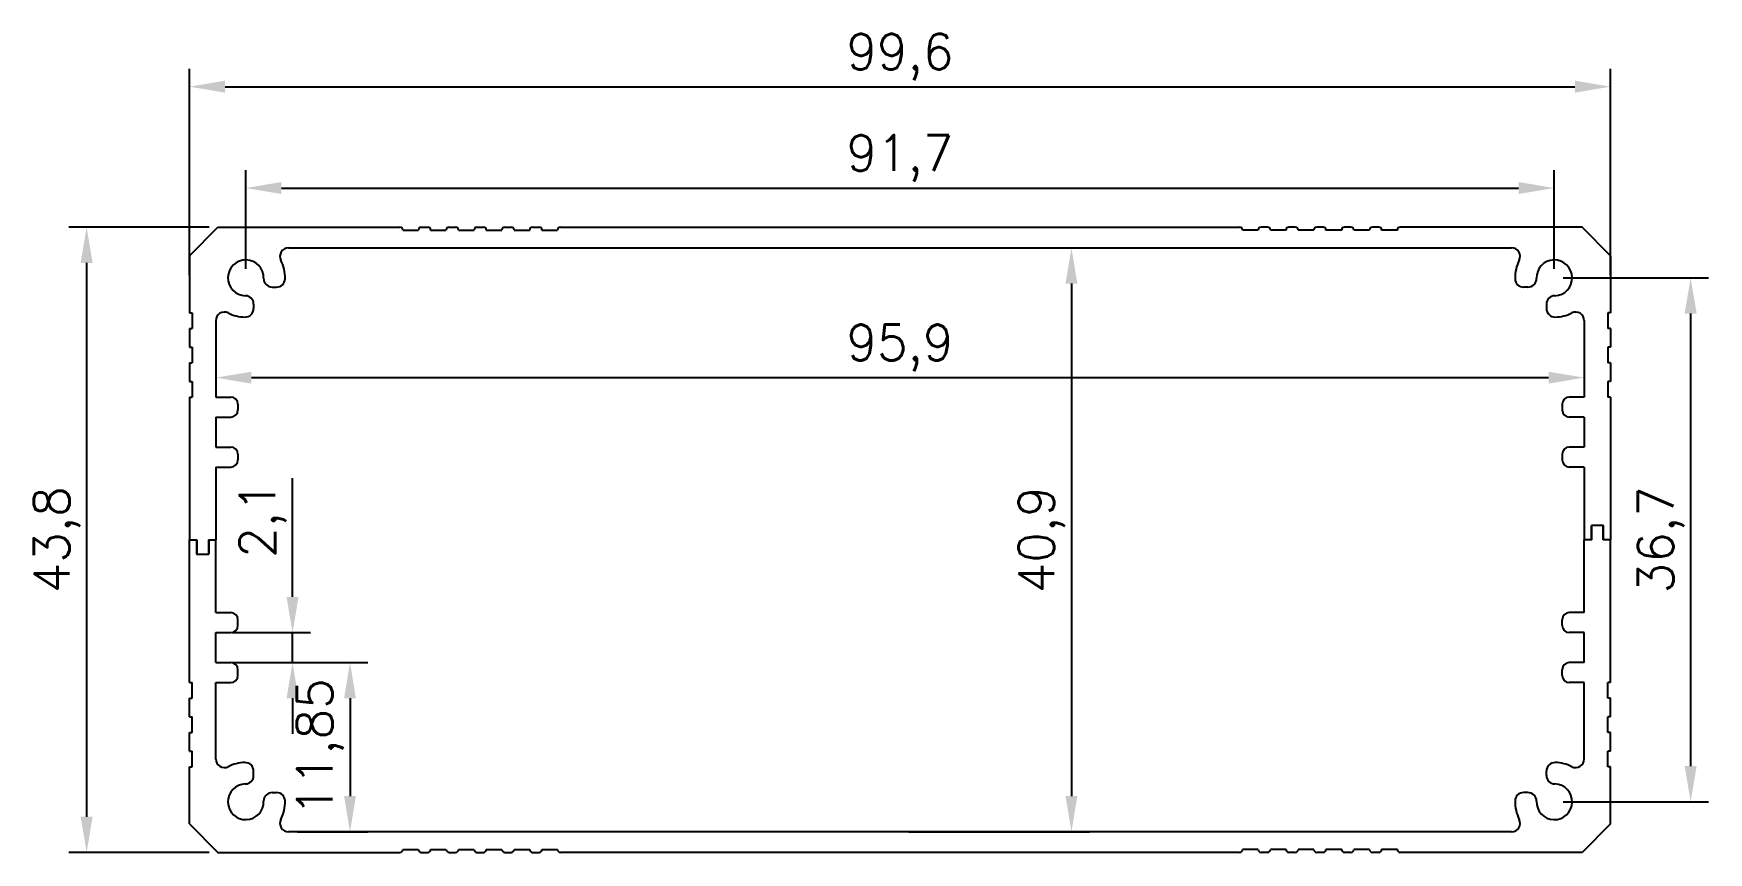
# Model space of a CAD drawing. Header units: millimetres. Extents: x 811 to 928, y 410 to 468.
import ezdxf

# ---------------------------------------------------------------- set-up
doc = ezdxf.new("R2010")
doc.units = ezdxf.units.MM
doc.styles.get("Standard").update_dxf_attribs({"font": 'txt', "bigfont": 'gbcbig.shx'})
doc.dimstyles.new('ISO-25', dxfattribs={"dimtxt": 2.5, "dimasz": 2.5, "dimexe": 1.25, "dimexo": 0.625, "dimtad": 1, "dimtxsty": 'Standard', "dimcen": 2.5, "dimadec": 0, "dimazin": 0, "dimtfac": 1, "dimtmove": 0, "dimatfit": 3, "dimfxl": 1, "dimarcsym": 0})

# ---------------------------------------------------------------- blocks, each defined once
blk = doc.blocks.new('*D10')
at = {"color": 0, "lineweight": -2}
for p, q in [((821.53, 450.81), (821.53, 465.27)), ((921.13, 450.81), (921.13, 465.27)), ((824.03, 464.02), (918.63, 464.02))]:
    blk.add_line(p, q, dxfattribs=at)
at = {"color": 0}
for points in [[(824.03, 464.44), (824.03, 463.6), (821.53, 464.02)], [(918.63, 464.44), (918.63, 463.6), (921.13, 464.02)]]:
    blk.add_solid(points, dxfattribs=at)
at = {"layer": 'Defpoints', "color": 0}
for p in [(921.13, 464.02), (821.53, 450.18), (921.13, 450.18)]:
    blk.add_point(p, dxfattribs=at)
at = {"color": 0, "insert": (871.33, 466.1), "char_height": 2.5, "attachment_point": 5}
blk.add_mtext('99,6', dxfattribs=at)
blk = doc.blocks.new('*D11')
at = {"color": 0, "lineweight": -2}
for p, q in [((825.48, 451.26), (825.48, 458.17)), ((917.18, 451.26), (917.18, 458.17)), ((827.98, 456.92), (914.68, 456.92))]:
    blk.add_line(p, q, dxfattribs=at)
at = {"color": 0}
for points in [[(827.98, 457.34), (827.98, 456.5), (825.48, 456.92)], [(914.68, 457.34), (914.68, 456.5), (917.18, 456.92)]]:
    blk.add_solid(points, dxfattribs=at)
at = {"layer": 'Defpoints', "color": 0}
for p in [(917.18, 456.92), (825.48, 450.63), (917.18, 450.63)]:
    blk.add_point(p, dxfattribs=at)
at = {"color": 0, "insert": (871.33, 459), "char_height": 2.5, "attachment_point": 5}
blk.add_mtext('91,7', dxfattribs=at)
blk = doc.blocks.new('*D12')
at = {"color": 0, "lineweight": -2}
for p, q in [((822.91, 454.18), (813.08, 454.18)), ((814.33, 451.68), (814.33, 412.88)), ((822.91, 410.38), (813.08, 410.38))]:
    blk.add_line(p, q, dxfattribs=at)
at = {"color": 0}
for points in [[(813.91, 451.68), (814.75, 451.68), (814.33, 454.18)], [(813.91, 412.88), (814.75, 412.88), (814.33, 410.38)]]:
    blk.add_solid(points, dxfattribs=at)
at = {"layer": 'Defpoints', "color": 0}
for p in [(823.53, 454.18), (814.33, 410.38), (823.53, 410.38)]:
    blk.add_point(p, dxfattribs=at)
at = {"color": 0, "insert": (812.25, 432.28), "char_height": 2.5, "attachment_point": 5, "rotation": 90}
blk.add_mtext('43,8', dxfattribs=at)
blk = doc.blocks.new('*D13')
at = {"color": 0, "lineweight": -2}
for p, q in [((917.81, 450.63), (927.99, 450.63)), ((926.74, 448.13), (926.74, 416.43)), ((917.81, 413.93), (927.99, 413.93))]:
    blk.add_line(p, q, dxfattribs=at)
at = {"color": 0}
for points in [[(926.32, 448.13), (927.16, 448.13), (926.74, 450.63)], [(926.32, 416.43), (927.16, 416.43), (926.74, 413.93)]]:
    blk.add_solid(points, dxfattribs=at)
at = {"layer": 'Defpoints', "color": 0}
for p in [(917.18, 450.63), (917.18, 413.93), (926.74, 413.93)]:
    blk.add_point(p, dxfattribs=at)
at = {"color": 0, "insert": (924.66, 432.28), "char_height": 2.5, "attachment_point": 5, "rotation": 90}
blk.add_mtext('36,7', dxfattribs=at)
blk = doc.blocks.new('*D14')
at = {"color": 0, "lineweight": -2}
for p, q in [((823.38, 444.33), (823.38, 442.39)), ((919.28, 444.33), (919.28, 442.39)), ((825.88, 443.64), (916.78, 443.64))]:
    blk.add_line(p, q, dxfattribs=at)
at = {"color": 0}
for points in [[(825.88, 444.05), (825.88, 443.22), (823.38, 443.64)], [(916.78, 444.05), (916.78, 443.22), (919.28, 443.64)]]:
    blk.add_solid(points, dxfattribs=at)
at = {"layer": 'Defpoints', "color": 0}
for p in [(823.38, 444.96), (919.28, 444.96), (919.28, 443.64)]:
    blk.add_point(p, dxfattribs=at)
at = {"color": 0, "insert": (871.33, 445.72), "char_height": 2.5, "attachment_point": 5}
blk.add_mtext('95,9', dxfattribs=at)
blk = doc.blocks.new('*D15')
at = {"color": 0, "lineweight": -2}
for p, q in [((871.96, 452.73), (884.6, 452.73)), ((883.35, 450.23), (883.35, 414.33)), ((871.96, 411.83), (884.6, 411.83))]:
    blk.add_line(p, q, dxfattribs=at)
at = {"color": 0}
for points in [[(882.93, 450.23), (883.76, 450.23), (883.35, 452.73)], [(882.93, 414.33), (883.76, 414.33), (883.35, 411.83)]]:
    blk.add_solid(points, dxfattribs=at)
at = {"layer": 'Defpoints', "color": 0}
for p in [(871.33, 452.73), (871.33, 411.83), (883.35, 411.83)]:
    blk.add_point(p, dxfattribs=at)
at = {"color": 0, "insert": (881.26, 432.28), "char_height": 2.5, "attachment_point": 5, "rotation": 90}
blk.add_mtext('40,9', dxfattribs=at)
blk = doc.blocks.new('*D16')
at = {"color": 0, "lineweight": -2}
for p, q in [((828.76, 428.28), (828.76, 436.61)), ((824.53, 425.78), (830.01, 425.78)), ((828.76, 423.68), (828.76, 425.78)), ((824.53, 423.68), (830.01, 423.68)), ((828.76, 421.18), (828.76, 418.68))]:
    blk.add_line(p, q, dxfattribs=at)
at = {"color": 0}
for points in [[(828.34, 428.28), (829.18, 428.28), (828.76, 425.78)], [(828.34, 421.18), (829.18, 421.18), (828.76, 423.68)]]:
    blk.add_solid(points, dxfattribs=at)
at = {"layer": 'Defpoints', "color": 0}
for p in [(823.91, 425.78), (823.91, 423.68), (828.76, 423.68)]:
    blk.add_point(p, dxfattribs=at)
at = {"color": 0, "insert": (826.68, 433.7), "char_height": 2.5, "attachment_point": 5, "rotation": 90}
blk.add_mtext('2,1', dxfattribs=at)
blk = doc.blocks.new('*D17')
at = {"color": 0, "lineweight": -2}
for p, q in [((825.06, 423.68), (834.04, 423.68)), ((832.79, 421.18), (832.79, 414.33)), ((829.11, 411.83), (834.04, 411.83))]:
    blk.add_line(p, q, dxfattribs=at)
at = {"color": 0}
for points in [[(832.37, 421.18), (833.2, 421.18), (832.79, 423.68)], [(832.37, 414.33), (833.2, 414.33), (832.79, 411.83)]]:
    blk.add_solid(points, dxfattribs=at)
at = {"layer": 'Defpoints', "color": 0}
for p in [(824.43, 423.68), (828.48, 411.83), (832.79, 411.83)]:
    blk.add_point(p, dxfattribs=at)
at = {"color": 0, "insert": (830.7, 417.76), "char_height": 2.5, "attachment_point": 5, "rotation": 90}
blk.add_mtext('11,85', dxfattribs=at)

msp = doc.modelspace()

# ---------------------------------------------------------------- linework, layer by layer
for p, q in [((821.535, 452.18), (823.535, 454.18)), ((823.535, 454.18), (836.285, 454.18)), ((836.485, 453.98), (837.585, 453.98)), ((836.485, 453.98), (836.485, 453.98)), ((837.585, 453.98), (837.585, 453.98)), ((837.785, 454.18), (838.235, 454.18)), ((838.435, 453.98), (839.535, 453.98)), ((838.435, 453.98), (838.435, 453.98)), ((839.535, 453.98), (839.535, 453.98)), ((839.735, 454.18), (840.185, 454.18)), ((840.385, 453.98), (841.485, 453.98)), ((840.385, 453.98), (840.385, 453.98)), ((841.485, 453.98), (841.485, 453.98)), ((841.685, 454.18), (842.135, 454.18)), ((842.335, 453.98), (843.435, 453.98)), ((842.335, 453.98), (842.335, 453.98)), ((843.435, 453.98), (843.435, 453.98)), ((843.635, 454.18), (844.085, 454.18)), ((844.285, 453.98), (845.385, 453.98)), ((844.285, 453.98), (844.285, 453.98)), ((845.385, 453.98), (845.385, 453.98)), ((845.585, 454.18), (846.035, 454.18)), ((846.235, 453.98), (847.335, 453.98)), ((846.235, 453.98), (846.235, 453.98)), ((847.335, 453.98), (847.335, 453.98)), ((847.535, 454.18), (895.135, 454.18)), ((896.435, 453.98), (895.335, 453.98)), ((895.335, 453.98), (895.335, 453.98)), ((896.435, 453.98), (896.435, 453.98)), ((897.085, 454.18), (896.635, 454.18)), ((898.385, 453.98), (897.285, 453.98)), ((897.285, 453.98), (897.285, 453.98)), ((898.385, 453.98), (898.385, 453.98)), ((899.035, 454.18), (898.585, 454.18)), ((900.335, 453.98), (899.235, 453.98)), ((899.235, 453.98), (899.235, 453.98)), ((900.335, 453.98), (900.335, 453.98)), ((900.985, 454.18), (900.535, 454.18)), ((902.285, 453.98), (901.185, 453.98)), ((901.185, 453.98), (901.185, 453.98)), ((902.285, 453.98), (902.285, 453.98)), ((902.935, 454.18), (902.485, 454.18)), ((904.235, 453.98), (903.135, 453.98)), ((903.135, 453.98), (903.135, 453.98)), ((904.235, 453.98), (904.235, 453.98)), ((904.885, 454.18), (904.435, 454.18)), ((906.185, 453.98), (905.085, 453.98)), ((905.085, 453.98), (905.085, 453.98)), ((906.185, 453.98), (906.185, 453.98)), ((919.135, 454.18), (906.385, 454.18)), ((921.135, 452.18), (919.135, 454.18)), ((821.535, 452.18), (821.535, 448.18)), ((828.48, 452.73), (914.189, 452.73)), ((921.135, 452.18), (921.135, 448.18)), ((827.334, 449.98), (827.634, 449.98)), ((915.335, 449.98), (915.035, 449.98)), ((826.035, 448.781), (826.035, 448.481)), ((916.635, 448.781), (916.635, 448.481)), ((821.535, 448.18), (821.735, 448.18)), ((821.735, 448.18), (821.735, 447.08)), ((823.385, 447.635), (823.385, 442.28)), ((919.285, 447.635), (919.285, 442.28)), ((921.135, 448.18), (920.935, 448.18)), ((920.935, 448.18), (920.935, 447.08)), ((821.535, 447.08), (821.735, 447.08)), ((821.535, 447.08), (821.535, 445.78)), ((921.135, 447.08), (920.935, 447.08)), ((921.135, 447.08), (921.135, 445.78)), ((821.535, 445.78), (821.735, 445.78)), ((821.735, 445.78), (821.735, 444.68)), ((921.135, 445.78), (920.935, 445.78)), ((920.935, 445.78), (920.935, 444.68)), ((821.535, 444.68), (821.735, 444.68)), ((821.535, 444.68), (821.535, 443.38)), ((921.135, 444.68), (920.935, 444.68)), ((921.135, 444.68), (921.135, 443.38)), ((821.535, 443.38), (821.735, 443.38)), ((821.735, 443.38), (821.735, 442.28)), ((921.135, 443.38), (920.935, 443.38)), ((920.935, 443.38), (920.935, 442.28)), ((821.535, 442.28), (821.735, 442.28)), ((821.535, 442.28), (821.535, 432.28)), ((823.385, 442.28), (824.435, 442.28)), ((824.935, 441.78), (824.935, 441.38)), ((917.735, 441.78), (917.735, 441.38)), ((919.285, 442.28), (918.235, 442.28)), ((921.135, 442.28), (920.935, 442.28)), ((921.135, 442.28), (921.135, 432.28)), ((823.385, 440.88), (823.385, 438.78)), ((823.385, 440.88), (824.435, 440.88)), ((919.285, 440.88), (918.235, 440.88)), ((919.285, 440.88), (919.285, 438.78)), ((823.385, 438.78), (824.435, 438.78)), ((824.935, 438.28), (824.935, 437.88)), ((917.735, 438.28), (917.735, 437.88)), ((919.285, 438.78), (918.235, 438.78)), ((823.385, 437.38), (823.385, 432.28)), ((823.385, 437.38), (824.435, 437.38)), ((919.285, 437.38), (918.235, 437.38)), ((919.285, 437.38), (919.285, 432.28)), ((919.785, 432.28), (919.785, 433.28)), ((920.635, 433.28), (919.785, 433.28)), ((919.81, 432.28), (919.81, 433.28)), ((920.61, 433.28), (919.81, 433.28)), ((920.61, 432.28), (920.61, 433.28)), ((920.635, 432.28), (920.635, 433.28)), ((821.535, 422.28), (821.535, 432.28)), ((821.535, 432.28), (822.035, 432.28)), ((821.535, 432.28), (822.06, 432.28)), ((822.035, 432.28), (822.035, 431.28)), ((822.06, 432.28), (822.06, 431.28)), ((822.86, 432.28), (822.86, 431.28)), ((822.86, 432.28), (823.385, 432.28)), ((822.885, 432.28), (823.385, 432.28)), ((822.885, 432.28), (822.885, 431.28)), ((823.385, 427.18), (823.385, 432.28)), ((919.285, 427.18), (919.285, 432.28)), ((919.81, 432.28), (919.285, 432.28)), ((919.785, 432.28), (919.285, 432.28)), ((921.135, 432.28), (920.61, 432.28)), ((921.135, 432.28), (920.635, 432.28)), ((921.135, 422.28), (921.135, 432.28)), ((822.035, 431.28), (822.885, 431.28)), ((822.06, 431.28), (822.86, 431.28)), ((823.385, 427.18), (824.435, 427.18)), ((824.935, 426.28), (824.935, 426.68)), ((917.735, 426.28), (917.735, 426.68)), ((919.285, 427.18), (918.235, 427.18)), ((823.385, 423.68), (823.385, 425.78)), ((823.385, 425.78), (824.435, 425.78)), ((919.285, 425.78), (918.235, 425.78)), ((919.285, 423.68), (919.285, 425.78)), ((823.385, 423.68), (824.435, 423.68)), ((824.935, 422.78), (824.935, 423.18)), ((917.735, 422.78), (917.735, 423.18)), ((919.285, 423.68), (918.235, 423.68)), ((821.535, 422.28), (821.735, 422.28)), ((821.735, 421.18), (821.735, 422.28)), ((823.385, 416.926), (823.385, 422.28)), ((823.385, 422.28), (824.435, 422.28)), ((919.285, 422.28), (918.235, 422.28)), ((919.285, 416.926), (919.285, 422.28)), ((921.135, 422.28), (920.935, 422.28)), ((920.935, 421.18), (920.935, 422.28)), ((821.535, 421.18), (821.735, 421.18)), ((821.535, 419.88), (821.535, 421.18)), ((921.135, 421.18), (920.935, 421.18)), ((921.135, 419.88), (921.135, 421.18)), ((821.535, 419.88), (821.735, 419.88)), ((821.735, 418.78), (821.735, 419.88)), ((921.135, 419.88), (920.935, 419.88)), ((920.935, 418.78), (920.935, 419.88)), ((821.535, 418.78), (821.735, 418.78)), ((821.535, 417.48), (821.535, 418.78)), ((921.135, 418.78), (920.935, 418.78)), ((921.135, 417.48), (921.135, 418.78)), ((821.535, 417.48), (821.735, 417.48)), ((821.735, 416.38), (821.735, 417.48)), ((921.135, 417.48), (920.935, 417.48)), ((920.935, 416.38), (920.935, 417.48)), ((821.535, 416.38), (821.735, 416.38)), ((821.535, 412.38), (821.535, 416.38)), ((826.035, 415.78), (826.035, 416.08)), ((916.635, 415.78), (916.635, 416.08)), ((921.135, 416.38), (920.935, 416.38)), ((921.135, 412.38), (921.135, 416.38)), ((827.334, 414.58), (827.634, 414.58)), ((915.335, 414.58), (915.035, 414.58)), ((821.535, 412.38), (823.535, 410.38)), ((921.135, 412.38), (919.135, 410.38)), ((914.189, 411.83), (828.48, 411.83)), ((823.535, 410.38), (836.285, 410.38)), ((836.485, 410.58), (837.585, 410.58)), ((836.485, 410.58), (836.485, 410.58)), ((837.585, 410.58), (837.585, 410.58)), ((837.785, 410.38), (838.235, 410.38)), ((838.435, 410.58), (839.535, 410.58)), ((838.435, 410.58), (838.435, 410.58)), ((839.535, 410.58), (839.535, 410.58)), ((839.735, 410.38), (840.185, 410.38)), ((840.385, 410.58), (841.485, 410.58)), ((840.385, 410.58), (840.385, 410.58)), ((841.485, 410.58), (841.485, 410.58)), ((841.685, 410.38), (842.135, 410.38)), ((842.335, 410.58), (843.435, 410.58)), ((842.335, 410.58), (842.335, 410.58)), ((843.435, 410.58), (843.435, 410.58)), ((843.635, 410.38), (844.085, 410.38)), ((844.285, 410.58), (845.385, 410.58)), ((844.285, 410.58), (844.285, 410.58)), ((845.385, 410.58), (845.385, 410.58)), ((845.585, 410.38), (846.035, 410.38)), ((846.235, 410.58), (847.335, 410.58)), ((846.235, 410.58), (846.235, 410.58)), ((847.335, 410.58), (847.335, 410.58)), ((895.135, 410.38), (847.535, 410.38)), ((896.435, 410.58), (895.335, 410.58)), ((895.335, 410.58), (895.335, 410.58)), ((896.435, 410.58), (896.435, 410.58)), ((897.085, 410.38), (896.635, 410.38)), ((898.385, 410.58), (897.285, 410.58)), ((897.285, 410.58), (897.285, 410.58)), ((898.385, 410.58), (898.385, 410.58)), ((899.035, 410.38), (898.585, 410.38)), ((900.335, 410.58), (899.235, 410.58)), ((899.235, 410.58), (899.235, 410.58)), ((900.335, 410.58), (900.335, 410.58)), ((900.985, 410.38), (900.535, 410.38)), ((902.285, 410.58), (901.185, 410.58)), ((901.185, 410.58), (901.185, 410.58)), ((902.285, 410.58), (902.285, 410.58)), ((902.935, 410.38), (902.485, 410.38)), ((904.235, 410.58), (903.135, 410.58)), ((903.135, 410.58), (903.135, 410.58)), ((904.235, 410.58), (904.235, 410.58)), ((904.885, 410.38), (904.435, 410.38)), ((906.185, 410.58), (905.085, 410.58)), ((905.085, 410.58), (905.085, 410.58)), ((906.185, 410.58), (906.185, 410.58)), ((919.135, 410.38), (906.385, 410.38))]:
    msp.add_line(p, q)
for centre, radius, start, end in [((836.285, 453.98), 0.2, 0, 90), ((837.785, 453.98), 0.2, 90, 180), ((838.235, 453.98), 0.2, 0, 90), ((839.735, 453.98), 0.2, 90, 180), ((840.185, 453.98), 0.2, 360, 90), ((841.685, 453.98), 0.2, 90, 180), ((842.135, 453.98), 0.2, 0, 90), ((843.635, 453.98), 0.2, 90, 180), ((844.085, 453.98), 0.2, 0, 90), ((845.585, 453.98), 0.2, 90, 180), ((846.035, 453.98), 0.2, 0, 90), ((847.535, 453.98), 0.2, 90, 180), ((895.135, 453.98), 0.2, 0, 90), ((896.635, 453.98), 0.2, 90, 180), ((897.085, 453.98), 0.2, 0, 90), ((898.585, 453.98), 0.2, 90, 180), ((899.035, 453.98), 0.2, 0, 90), ((900.535, 453.98), 0.2, 90, 180), ((900.985, 453.98), 0.2, 0, 90), ((902.485, 453.98), 0.2, 90, 180), ((902.935, 453.98), 0.2, 360, 90), ((904.435, 453.98), 0.2, 90, 180), ((904.885, 453.98), 0.2, 0, 90), ((906.385, 453.98), 0.2, 90, 180), ((828.48, 452.13), 0.6, 90, 206.60013), ((914.189, 452.13), 0.6, 333.39987, 90), ((825.485, 450.63), 1.25, 358.45128, 268.45128), ((825.485, 450.63), 2.75, 358.66742, 26.60013), ((917.185, 450.63), 2.75, 153.39987, 181.33258), ((917.185, 450.63), 1.25, 271.54872, 181.54872), ((827.334, 450.58), 0.6, 178.45128, 270), ((827.634, 450.58), 0.6, 270, 358.66742), ((915.035, 450.58), 0.6, 181.33258, 270), ((915.335, 450.58), 0.6, 270, 1.54872), ((825.435, 448.481), 0.6, 268.66742, 0), ((825.435, 448.781), 0.6, 0, 88.45128), ((917.235, 448.781), 0.6, 91.54872, 180), ((917.235, 448.481), 0.6, 180, 271.33258), ((823.985, 447.635), 0.6, 63.39987, 180), ((825.485, 450.63), 2.75, 243.39987, 268.66742), ((917.185, 450.63), 2.75, 271.33258, 296.60013), ((918.685, 447.635), 0.6, 0, 116.60013), ((824.435, 441.78), 0.5, 0, 90), ((824.435, 441.38), 0.5, 270, 0), ((918.235, 441.78), 0.5, 90, 180), ((918.235, 441.38), 0.5, 180, 270), ((824.435, 438.28), 0.5, 0, 90), ((824.435, 437.88), 0.5, 270, 0), ((918.235, 438.28), 0.5, 90, 180), ((918.235, 437.88), 0.5, 180, 270), ((824.435, 426.68), 0.5, 0, 90), ((824.435, 426.28), 0.5, 270, 0), ((918.235, 426.68), 0.5, 90, 180), ((918.235, 426.28), 0.5, 180, 270), ((824.435, 423.18), 0.5, 0, 90), ((824.435, 422.78), 0.5, 270, 0), ((918.235, 423.18), 0.5, 90, 180), ((918.235, 422.78), 0.5, 180, 270), ((823.985, 416.926), 0.6, 180, 296.60013), ((918.685, 416.926), 0.6, 243.39987, 0), ((825.485, 413.93), 2.75, 91.33258, 116.60013), ((825.435, 416.08), 0.6, 0, 91.33258), ((825.435, 415.78), 0.6, 271.54872, 0), ((917.235, 416.08), 0.6, 88.66742, 180), ((917.235, 415.78), 0.6, 180, 268.45128), ((917.185, 413.93), 2.75, 63.39987, 88.66742), ((825.485, 413.93), 1.25, 91.54872, 1.54872), ((827.334, 413.98), 0.6, 90, 181.54872), ((827.634, 413.98), 0.6, 1.33258, 90), ((915.035, 413.98), 0.6, 90, 178.66742), ((915.335, 413.98), 0.6, 358.45128, 90), ((917.185, 413.93), 1.25, 178.45128, 88.45128), ((825.485, 413.93), 2.75, 333.39987, 1.33258), ((917.185, 413.93), 2.75, 178.66742, 206.60013), ((828.48, 412.43), 0.6, 153.39987, 270), ((914.189, 412.43), 0.6, 270, 26.60013), ((836.285, 410.58), 0.2, 270, 0), ((837.785, 410.58), 0.2, 180, 270), ((838.235, 410.58), 0.2, 270, 360), ((839.735, 410.58), 0.2, 180, 270), ((840.185, 410.58), 0.2, 270, 0), ((841.685, 410.58), 0.2, 180, 270), ((842.135, 410.58), 0.2, 270, 0), ((843.635, 410.58), 0.2, 180, 270), ((844.085, 410.58), 0.2, 270, 0), ((845.585, 410.58), 0.2, 180, 270), ((846.035, 410.58), 0.2, 270, 360), ((847.535, 410.58), 0.2, 180, 270), ((895.135, 410.58), 0.2, 270, 360), ((896.635, 410.58), 0.2, 180, 270), ((897.085, 410.58), 0.2, 270, 360), ((898.585, 410.58), 0.2, 180, 270), ((899.035, 410.58), 0.2, 270, 0), ((900.535, 410.58), 0.2, 180, 270), ((900.985, 410.58), 0.2, 270, 0), ((902.485, 410.58), 0.2, 180, 270), ((902.935, 410.58), 0.2, 270, 0), ((904.435, 410.58), 0.2, 180, 270), ((904.885, 410.58), 0.2, 270, 0), ((906.385, 410.58), 0.2, 180, 270)]:
    msp.add_arc(centre, radius, start, end)

# ---------------------------------------------------------------- dimensions: what is measured, and where the dimension line sits
dim = msp.add_linear_dim(base=(921.135, 464.019), p1=(821.535, 450.18), p2=(921.135, 450.18), dimstyle='ISO-25')
dim.commit()
dim.dimension.update_dxf_attribs({"geometry": '*D10', "text_midpoint": (871.335, 464.019), "dimtype": 160})
for base, p1, p2, picture, middle in [((917.185, 456.921), (825.485, 450.63), (917.185, 450.63), '*D11', (871.335, 459.004)), ((919.285, 443.636), (823.385, 444.958), (919.285, 444.958), '*D14', (871.335, 445.719))]:
    dim = msp.add_linear_dim(base=base, p1=p1, p2=p2, dimstyle='ISO-25')
    dim.commit()
    dim.dimension.update_dxf_attribs({"geometry": picture, "text_midpoint": middle})
for base, p1, p2, picture, middle in [((814.331, 410.38), (823.535, 454.18), (823.535, 410.38), '*D12', (812.247, 432.28)), ((883.347, 411.83), (871.335, 452.73), (871.335, 411.83), '*D15', (881.263, 432.28)), ((926.741, 413.93), (917.185, 450.63), (917.185, 413.93), '*D13', (924.658, 432.28)), ((832.785, 411.83), (824.435, 423.68), (828.48, 411.83), '*D17', (830.702, 417.755))]:
    dim = msp.add_linear_dim(base=base, p1=p1, p2=p2, angle=90, dimstyle='ISO-25')
    dim.commit()
    dim.dimension.update_dxf_attribs({"geometry": picture, "text_midpoint": middle})
dim = msp.add_linear_dim(base=(828.759, 423.68), p1=(823.91, 425.78), p2=(823.91, 423.68), angle=90, dimstyle='ISO-25')
dim.commit()
dim.dimension.update_dxf_attribs({"geometry": '*D16', "text_midpoint": (828.759, 433.697), "dimtype": 160})

doc.saveas('drawing.dxf')
